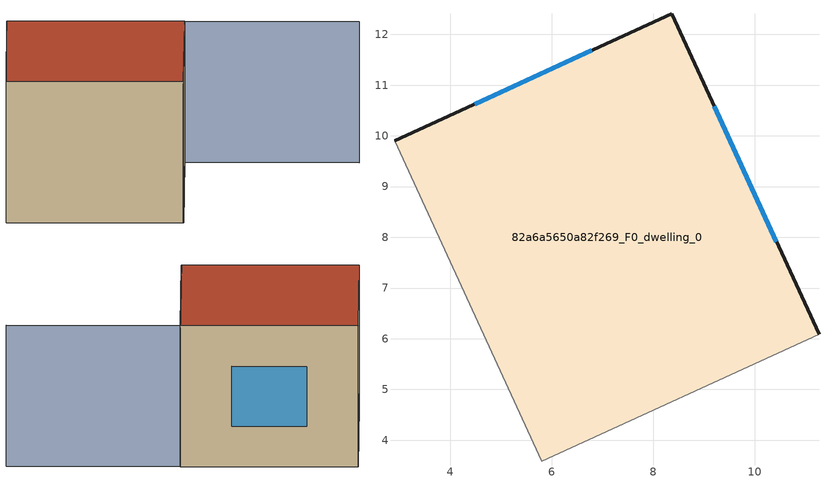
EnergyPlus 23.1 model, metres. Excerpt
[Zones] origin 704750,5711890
82a6a5650a82f269_F0_dwelling_0
 floor ground (EU_floor_Construction): 8.37,12.41 11.27,6.09 5.8,3.58 2.9,9.9 z0
 wall outside (EU_wall_Construction): 11.27,6.09 8.37,12.41 2.9,9.9 z0:6
 wall adiabatic (EU_wall_Construction): 2.9,9.9 5.8,3.58 11.27,6.09 z0:6
 window (EU_Window_Construction): 10.43,7.91 9.21,10.58 / 6.79,11.68 4.48,10.63 z1.73:4.27
 roof outside (EU_roof_Construction): 11.27,6.09 8.37,12.41 2.9,9.9 5.8,3.58 z6
shading: 5.79,3.6 11.27,6.09 / 11.27,6.09 14.08,-0.12 z0:6
[Building]
EU S2 Campaign: North Axis=0; Terrain=City; Solar Distribution=FullExterior
[Site:Location]
London: Latitude=51.5; Longitude=-0.5; Time Zone=0; Elevation=25
[SizingPeriod:WeatherFileDays]
AnnualSizingPeriod: Begin Month=1; Begin Day of Month=1; End Month=12; End Day of Month=31; Day of Week for Start Day=Monday; Use Weather File Daylight Saving Period=No; Use Weather File Rain and Snow Indicators=No
[MATERIAL]
EU_InternalMass_Material: Roughness=MediumRough; Thickness=0.1; Conductivity=1; Density=1800; Specific Heat=900; Thermal Absorptance=0.9; Solar Absorptance=0.7; Visible Absorptance=0.7
[MATERIAL:NOMASS] Roughness=MediumRough; Thermal Absorptance=0.9; Solar Absorptance=0.7; Visible Absorptance=0.7
Name | Thermal Resistance
EU_wall_NoMass | 0.724719
EU_roof_NoMass | 2.98947
EU_floor_NoMass | 2.39157
[WINDOWMATERIAL:SIMPLEGLAZINGSYSTEM]
EU_Window_SimpleGlazing: UFactor=2.63425; Solar Heat Gain Coefficient=0.76; Visible Transmittance=0.76
[CONSTRUCTION]
EU_wall_Construction: EU_wall_NoMass
EU_roof_Construction: EU_roof_NoMass
EU_floor_Construction: EU_floor_NoMass
EU_InternalMass_Construction: EU_InternalMass_Material
EU_Window_Construction: EU_Window_SimpleGlazing
[ZONE]
82a6a5650a82f269_F0_dwelling_0: Type=1; Multiplier=1; Ceiling Height=autocalculate; Volume=251.021; Floor Area=autocalculate; Part of Total Floor Area=Yes
[INTERNALMASS]
82a6a5650a82f269_F0_dwelling_0_EU_InternalMass: Construction=EU_InternalMass_Construction; Zone or ZoneList=82a6a5650a82f269_F0_dwelling_0; Surface Area=41.837
[OTHEREQUIPMENT]
EU_Step8_InternalGain_82a6a5650a82f269_F0_dwelling_0_f000: Fuel Type=Electricity; Zone or ZoneList or Space or SpaceList=82a6a5650a82f269_F0_dwelling_0; Schedule=EU_Step8_GainSchedule_82a6a5650a82f269_F0_dwelling_0_f000; Design Level Calculation Method=Watts/Area; Power per Zone Floor Area=1; Fraction Latent=0; Fraction Radiant=0; Fraction Lost=0; Carbon Dioxide Generation Rate=0; EndUse Subcategory=EU_Step8_InternalGains
[ZONEVENTILATION:DESIGNFLOWRATE]
EU_ConstantAir_82a6a5650a82f269_F0_dwelling_0: Zone or ZoneList or Space or SpaceList=82a6a5650a82f269_F0_dwelling_0; Schedule=EU_AlwaysOn; Design Flow Rate Calculation Method=AirChanges/Hour; Air Changes per Hour=0.418135; Ventilation Type=Natural; Fan Pressure Rise=0; Fan Total Efficiency=1; Constant Term Coefficient=1; Temperature Term Coefficient=0; Velocity Term Coefficient=0; Velocity Squared Term Coefficient=0; Minimum Indoor Temperature=-100; Maximum Indoor Temperature=100; Delta Temperature=-100; Minimum Outdoor Temperature=-100; Maximum Outdoor Temperature=100; Maximum Wind Speed=40
[HVACTEMPLATE:THERMOSTAT]
EU_HeatOnly_82a6a5650a82f269_F0_dwelling_0: Constant Heating Setpoint=20; Constant Cooling Setpoint=50
[HVACTEMPLATE:ZONE:IDEALLOADSAIRSYSTEM]
82a6a5650a82f269_F0_dwelling_0: Template Thermostat=EU_HeatOnly_82a6a5650a82f269_F0_dwelling_0; System Availability Schedule=EU_AlwaysOn; Maximum Heating Supply Air Temperature=50; Minimum Cooling Supply Air Temperature=13; Maximum Heating Supply Air Humidity Ratio=0.0156; Minimum Cooling Supply Air Humidity Ratio=0.0077; Heating Limit=NoLimit; Cooling Limit=NoLimit; Heating Availability Schedule=EU_AlwaysOn; Cooling Availability Schedule=EU_CoolingOff; Dehumidification Control Type=ConstantSensibleHeatRatio; Cooling Sensible Heat Ratio=0.7; Dehumidification Setpoint=60; Humidification Control Type=None; Humidification Setpoint=30; Outdoor Air Method=None; Outdoor Air Flow Rate per Person=0.00944; Outdoor Air Flow Rate per Zone Floor Area=0; Outdoor Air Flow Rate per Zone=0; Demand Controlled Ventilation Type=None; Outdoor Air Economizer Type=NoEconomizer; Heat Recovery Type=None; Sensible Heat Recovery Effectiveness=0.7; Latent Heat Recovery Effectiveness=0.65
[SIZING:ZONE]
82a6a5650a82f269_F0_dwelling_0: Zone Cooling Design Supply Air Temperature Input Method=SupplyAirTemperature; Zone Cooling Design Supply Air Temperature=13; Zone Heating Design Supply Air Temperature Input Method=SupplyAirTemperature; Zone Heating Design Supply Air Temperature=50; Zone Cooling Design Supply Air Humidity Ratio=0.008; Zone Heating Design Supply Air Humidity Ratio=0.008; Cooling Design Air Flow Method=DesignDay; Cooling Design Air Flow Rate=0; Cooling Minimum Air Flow per Zone Floor Area=0.000762; Cooling Minimum Air Flow=0; Cooling Minimum Air Flow Fraction=0.2; Heating Design Air Flow Method=DesignDay; Heating Design Air Flow Rate=0; Heating Maximum Air Flow per Zone Floor Area=0.002032; Heating Maximum Air Flow=0.141576; Heating Maximum Air Flow Fraction=0.3; Account for Dedicated Outdoor Air System=No; Dedicated Outdoor Air System Control Strategy=NeutralSupplyAir; Dedicated Outdoor Air Low Setpoint Temperature for Design=autosize; Dedicated Outdoor Air High Setpoint Temperature for Design=autosize; Zone Load Sizing Method=Sensible Load Only No Latent Load; Zone Latent Cooling Design Supply Air Humidity Ratio Input Method=HumidityRatioDifference; Zone Cooling Design Supply Air Humidity Ratio Difference=0.005; Zone Latent Heating Design Supply Air Humidity Ratio Input Method=HumidityRatioDifference; Zone Humidification Design Supply Air Humidity Ratio Difference=0.005
[SCHEDULE:CONSTANT]
Name | Hourly Value
EU_AlwaysOn | 1
EU_CoolingOff | 0
[SCHEDULE:FILE]
EU_Step8_GainSchedule_82a6a5650a82f269_F0_dwelling_0_f000: File=../../schedules/82a6a5650a82f269/82a6a5650a82f269_F0_dwelling_0_f000_gain.csv; Column Number=1; Rows to Skip at Top=0; Number of Hours of Data=8760; Column Separator=Comma; Interpolate to Timestep=No; Minutes per Item=60; Adjust Schedule for Daylight Savings=Yes
